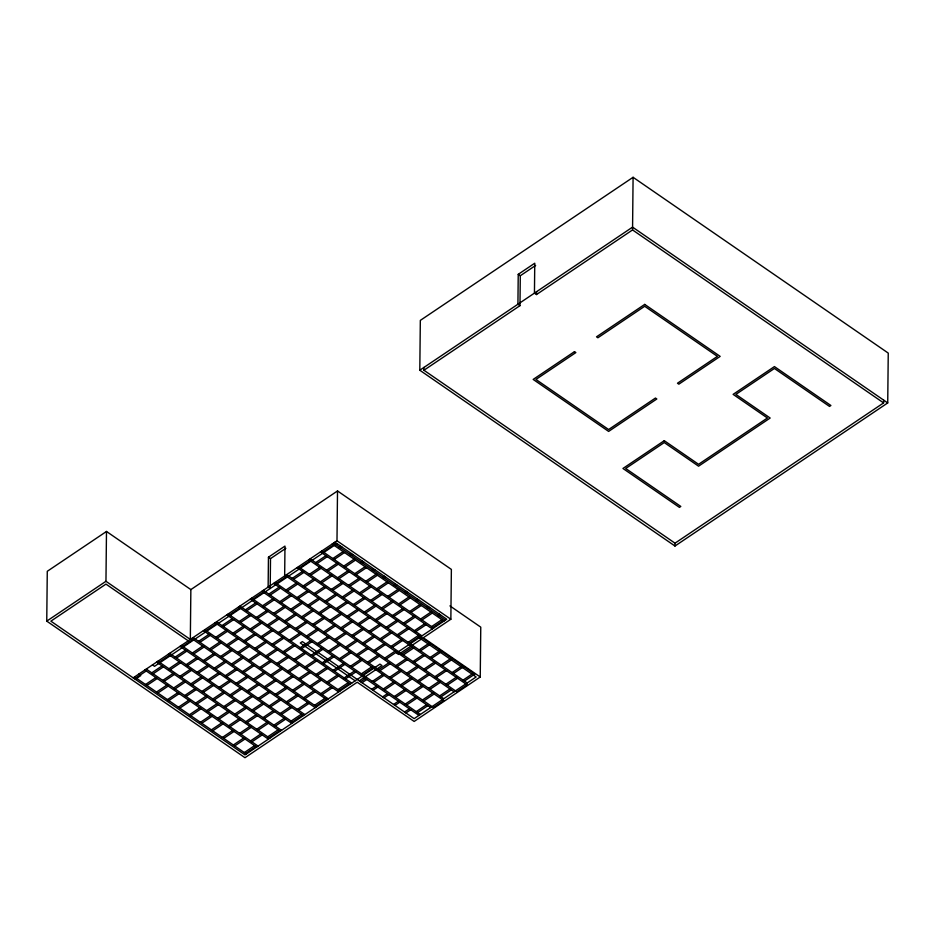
<?xml version="1.0" encoding="UTF-8"?>
<svg xmlns="http://www.w3.org/2000/svg" width="935" height="935" viewBox="0 0 935 935"><rect width="100%" height="100%" fill="white"/><g stroke="black" fill="none" stroke-linecap="round" stroke-linejoin="round"><path stroke-width="1.4" d="M449.934 605.903L480.765 627.151L480.239 676.987L414.147 721.446L357.217 682.223L244.982 757.701L46.75 621.132L47.276 571.297L106.485 531.466L190.857 589.599L190.331 639.435L105.959 581.301L106.485 531.466M286.718 577.409L284.661 575.995L284.976 546.087L268.45 557.202L268.135 587.098L270.192 588.524M270.215 587.098L270.507 558.616L285.853 548.296M133.179 677.863L336.986 540.792L337.512 490.957L451.371 569.403L450.857 619.239L423.31 637.763L480.239 676.987M419.803 370.225L420.329 320.389L633.088 177.299L888.25 353.091L887.724 402.927L674.976 546.028L419.803 370.225L632.563 227.135L887.724 402.927M674.976 546.028L675 543.177L423.929 370.248L423.964 367.408M633.088 177.299L632.551 229.94L536.503 294.537L534.446 293.123L534.762 263.214L518.235 274.329L517.92 304.237L519.977 305.651L423.929 370.248M519.977 305.651L520.292 275.755L535.638 265.435M536.503 294.537L536.538 291.685M674.976 543.212L883.61 402.903L883.633 400.051M46.75 621.132L105.959 581.301M190.857 589.599L337.512 490.957M135.937 677.887L146.257 670.944M159.347 662.144L169.667 655.201M182.757 646.401L193.077 639.447M206.167 630.658L216.488 623.703M229.578 614.903L239.898 607.96M252.988 599.16L263.308 592.217M276.398 583.417L286.718 576.474M299.808 567.674L310.128 560.731M323.218 551.93L333.538 544.976M135.248 679.289L140.753 675.584L138.696 674.158M336.986 543.597L154.52 666.316L152.463 664.902M151.75 672.849L162.082 665.907M175.161 657.106L185.492 650.164M198.571 641.363L208.902 634.409M221.981 625.62L232.312 618.666M245.391 609.865L255.722 602.923M268.801 594.122L279.133 587.18M292.211 578.379L302.543 571.437M315.621 562.636L325.953 555.694M339.031 546.893L340.41 545.97M153.13 673.796L163.45 666.854M176.54 658.053L186.86 651.099M199.95 642.31L210.27 635.356M223.36 626.555L233.68 619.613M246.77 610.812L257.09 603.87M270.18 595.069L280.5 588.127M293.59 579.326L303.91 572.384M317 563.583L327.32 556.629M340.41 547.84L341.789 546.905M145.533 684.502L155.865 677.559M168.943 668.759L179.275 661.816M192.353 653.016L202.685 646.062M215.763 637.273L226.095 630.319M239.173 621.518L249.505 614.576M262.583 605.775L272.915 598.832M285.993 590.032L296.325 583.089M309.403 574.289L319.735 567.346M332.813 558.546L343.145 551.603M146.912 685.448L157.232 678.506M170.322 669.705L180.642 662.751M193.732 653.962L204.052 647.008M217.142 638.208L227.462 631.265M240.552 622.465L250.872 615.522M263.962 606.721L274.282 599.779M287.372 590.978L297.692 584.036M310.782 575.235L321.102 568.293M334.192 559.492L344.512 552.538M162.725 680.411L173.057 673.469M186.135 664.668L196.467 657.726M209.545 648.925L219.877 641.971M232.955 633.182L243.287 626.228M256.365 617.427L266.697 610.485M279.775 601.684L290.107 594.742M303.185 585.941L313.517 578.999M326.595 570.198L336.927 563.256M350.006 554.455L351.385 553.532M164.104 681.358L174.424 674.415M187.514 665.615L197.834 658.661M210.924 649.872L221.244 642.918M234.334 634.117L244.654 627.175M257.744 618.374L268.065 611.432M281.154 602.631L291.475 595.688M304.565 586.888L314.885 579.945M327.975 571.145L338.295 564.191M351.385 555.402L352.764 554.467M156.507 692.064L166.839 685.121M179.917 676.321L190.249 669.378M203.327 660.577L213.659 653.623M226.737 644.834L237.069 637.88M250.148 629.08L260.479 622.137M273.558 613.337L283.889 606.394M296.968 597.594L307.299 590.651M320.378 581.85L330.709 574.908M343.788 566.107L354.12 559.153M157.886 693.01L168.206 686.068M181.297 677.267L191.617 670.313M204.707 661.524L215.027 654.57M228.117 645.769L238.437 638.827M251.527 630.026L261.847 623.084M274.937 614.283L285.257 607.341M298.347 598.54L308.667 591.598M321.757 582.797L332.077 575.855M345.167 567.054L355.487 560.1M173.7 687.973L184.031 681.031M197.11 672.23L207.441 665.276M220.52 656.487L230.852 649.533M243.93 640.732L254.262 633.79M267.34 624.989L277.672 618.047M290.75 609.246L301.082 602.304M314.16 593.503L324.492 586.561M337.57 577.76L347.902 570.817M360.98 562.017L362.359 561.082M175.079 688.92L185.399 681.966M198.489 673.177L208.809 666.223M221.899 657.434L232.219 650.479M245.309 641.679L255.629 634.736M268.719 625.936L279.039 618.993M292.129 610.193L302.449 603.25M315.539 594.45L325.859 587.507M338.949 578.707L349.269 571.752M362.359 562.963L363.738 562.029M167.482 699.625L177.814 692.683M190.892 683.882L201.224 676.94M214.302 668.139L224.634 661.185M237.712 652.396L248.044 645.442M261.122 636.641L271.454 629.699M284.532 620.898L294.864 613.956M307.942 605.155L318.274 598.213M331.352 589.412L341.684 582.47M354.762 573.669L365.094 566.715M168.861 700.572L179.181 693.63M192.271 684.829L202.591 677.875M215.681 669.086L226.001 662.132M239.091 653.331L249.411 646.389M262.501 637.588L272.821 630.646M285.911 621.845L296.231 614.903M309.321 606.102L319.641 599.16M332.731 590.359L343.051 583.405M356.142 574.616L366.462 567.662M184.674 695.535L195.006 688.592M208.084 679.792L218.416 672.838M231.494 664.049L241.826 657.095M254.904 648.294L265.236 641.352M278.314 632.551L288.646 625.608M301.725 616.808L312.056 609.865M325.135 601.065L335.466 594.122M348.545 585.322L358.876 578.368M371.955 569.579L373.334 568.644M186.053 696.481L196.373 689.527M209.463 680.738L219.783 673.784M232.873 664.984L243.194 658.041M256.284 649.241L266.604 642.298M279.694 633.498L290.014 626.555M303.104 617.754L313.424 610.812M326.514 602.011L336.834 595.069M349.924 586.268L360.244 579.314M373.334 570.525L374.713 569.59M178.456 707.187L188.788 700.245M201.867 691.444L212.198 684.49M225.277 675.701L235.608 668.747M248.687 659.946L259.018 653.004M272.097 644.203L282.428 637.261M295.507 628.46L305.839 621.518M318.917 612.717L329.249 605.775M342.327 596.974L352.659 590.032M365.737 581.231L376.069 574.277M179.836 708.134L190.156 701.18M203.246 692.391L213.566 685.437M226.656 676.648L236.976 669.694M250.066 660.893L260.386 653.951M273.476 645.15L283.796 638.208M296.886 629.407L307.206 622.465M320.296 613.664L330.616 606.721M343.706 597.921L354.026 590.967M367.116 582.178L377.436 575.224M195.649 703.097L205.981 696.154M219.059 687.354L229.391 680.399M242.469 671.611L252.801 664.656M265.879 655.856L276.211 648.913M289.289 640.113L299.621 633.17M312.699 624.37L323.031 617.427M336.109 608.627L346.441 601.684M359.519 592.883L369.851 585.929M382.929 577.14L384.308 576.205M197.028 704.043L207.348 697.089M220.438 688.3L230.758 681.346M243.848 672.546L254.168 665.603M267.258 656.802L277.578 649.86M290.668 641.059L300.988 634.117M314.078 625.316L324.398 618.374M337.488 609.573L347.808 602.619M360.898 593.83L371.218 586.876M384.308 578.075L385.688 577.152M189.431 714.749L199.763 707.807M212.841 699.006L223.173 692.052M236.251 683.263L246.583 676.309M259.661 667.508L269.993 660.566M283.071 651.765L293.403 644.823M306.481 636.022L316.813 629.08M329.891 620.279L340.223 613.337M353.301 604.536L363.633 597.582M376.712 588.793L387.043 581.839M190.81 715.696L201.13 708.742M214.22 699.953L224.54 692.999M237.63 684.198L247.95 677.256M261.04 668.455L271.36 661.512M284.45 652.712L294.77 645.769M307.86 636.969L318.18 630.026M331.27 621.226L341.591 614.283M354.681 605.483L365.001 598.529M378.091 589.74L388.411 582.785M206.623 710.658L216.955 703.704M230.033 694.915L240.365 687.961M253.443 679.161L263.775 672.218M276.853 663.418L287.185 656.475M300.264 647.674L310.595 640.732M323.674 631.931L334.005 624.989M347.084 616.188L357.415 609.246M370.494 600.445L380.825 593.491M393.904 584.702L395.283 583.767M208.002 711.605L218.334 704.651M231.412 695.862L241.744 688.908M254.823 680.107L265.154 673.165M278.233 664.364L288.564 657.422M301.643 648.621L311.963 641.679M325.053 632.878L335.373 625.936M348.463 617.135L358.783 610.181M371.873 601.392L382.193 594.438M395.283 585.637L396.662 584.714M200.406 722.311L210.737 715.369M223.816 706.568L234.147 699.614M247.226 690.825L257.557 683.871M270.636 675.07L280.967 668.128M294.046 659.327L304.378 652.385M317.456 643.584L327.788 636.641M340.866 627.841L351.198 620.898M364.276 612.098L374.608 605.144M387.686 596.355L398.018 589.401M201.785 723.258L212.116 716.303M225.195 707.514L235.526 700.56M248.605 691.76L258.937 684.817M272.015 676.017L282.347 669.074M295.425 660.274L305.757 653.331M318.835 644.531L329.167 637.588M342.245 628.788L352.577 621.833M365.655 613.044L375.987 606.09M389.065 597.29L399.385 590.347M217.598 718.22L227.93 711.266M241.008 702.477L251.34 695.523M264.418 686.722L274.75 679.78M287.828 670.979L298.16 664.037M311.238 655.236L321.57 648.294M334.648 639.493L344.98 632.551M358.058 623.75L368.39 616.796M381.468 608.007L391.8 601.053M404.878 592.264L406.257 591.329M218.977 719.167L229.309 712.213M242.387 703.412L252.719 696.47M265.797 687.669L276.129 680.727M289.207 671.926L299.539 664.984M312.617 656.183L322.949 649.241M336.027 640.44L346.359 633.498M359.437 624.697L369.769 617.743M382.847 608.954L393.179 602M406.257 593.199L407.637 592.276M211.38 729.873L221.712 722.919M234.79 714.13L245.122 707.176M258.2 698.387L268.532 691.433M281.61 682.632L291.942 675.689M305.02 666.889L315.352 659.946M328.43 651.146L338.762 644.203M351.841 635.403L362.172 628.46M375.251 619.66L385.582 612.706M398.661 603.917L408.992 596.962M212.759 730.819L223.091 723.865M236.169 715.076L246.501 708.122M259.579 699.322L269.911 692.379M282.989 683.578L293.321 676.636M306.4 667.835L316.731 660.893M329.81 652.092L340.141 645.15M353.22 636.349L363.551 629.395M376.63 620.606L386.961 613.652M400.04 604.851L410.371 597.909M228.584 725.782L238.904 718.828M251.994 710.039L262.314 703.085M275.404 694.284L285.724 687.342M298.803 678.541L309.134 671.599M322.213 662.798L332.544 655.856M345.623 647.055L355.954 640.113M369.033 631.312L379.365 624.358M392.443 615.569L402.775 608.615M415.853 599.814L417.232 598.891M229.952 726.729L240.283 719.775M253.362 710.974L263.693 704.032M276.772 695.231L287.103 688.289M300.182 679.488L310.514 672.546M323.592 663.745L333.924 656.802M347.002 648.002L357.334 641.048M370.412 632.259L380.744 625.305M393.822 616.504L404.154 609.562M417.232 600.761L418.611 599.838M222.366 737.435L232.686 730.48M245.776 721.691L256.096 714.737M269.186 705.937L279.507 698.994M292.597 690.194L302.917 683.251M316.007 674.451L326.327 667.508M339.417 658.707L349.737 651.765M362.827 642.964L373.147 636.022M386.237 627.221L396.557 620.267M409.635 611.478L419.967 604.524M223.734 738.381L234.066 731.427M247.144 722.626L257.476 715.684M270.554 706.883L280.886 699.941M293.964 691.14L304.296 684.198M317.374 675.397L327.706 668.455M340.784 659.654L351.116 652.712M364.194 643.911L374.526 636.957M387.604 628.168L397.936 621.214M411.014 612.413L421.346 605.471M239.559 733.344L249.879 726.39M262.969 717.601L273.289 710.647M286.379 701.846L296.699 694.904M309.789 686.103L320.109 679.161M333.199 670.36L343.519 663.418M356.609 654.617L366.929 647.674M380.019 638.874L390.339 631.92M403.429 623.131L413.749 616.177M426.839 607.376L428.207 606.453M240.926 734.291L251.258 727.337M264.336 718.536L274.668 711.593M287.746 702.793L298.078 695.85M311.156 687.05L321.488 680.107M334.566 671.307L344.898 664.364M357.976 655.564L368.308 648.61M381.386 639.821L391.718 632.866M404.797 624.066L415.128 617.123M428.207 608.323L429.586 607.399M233.341 744.996L243.661 738.042M256.751 729.253L267.071 722.299M280.161 713.499L290.481 706.556M303.571 697.755L313.891 690.813M326.981 682.012L337.301 675.07M350.391 666.269L360.711 659.327M373.801 650.526L384.121 643.572M397.211 634.783L407.531 627.829M420.621 619.028L430.942 612.086M234.708 745.943L245.04 738.989M258.118 730.188L268.45 723.246M281.529 714.445L291.86 707.503M304.939 698.702L315.27 691.76M328.349 682.959L338.68 676.017M351.759 667.216L362.09 660.262M375.169 651.473L385.5 644.519M398.579 635.73L408.911 628.776M421.989 619.975L432.321 613.033M250.533 740.906L260.853 733.952M273.943 725.151L284.263 718.209M297.353 709.408L307.673 702.465M320.763 693.665L331.083 686.722M344.173 677.922L354.494 670.979M367.584 662.179L377.904 655.236M390.994 646.436L401.314 639.482M414.404 630.693L424.724 623.738M437.814 614.938L439.181 614.014M251.901 741.841L262.232 734.898M275.311 726.098L285.642 719.155M298.721 710.355L309.053 703.412M322.131 694.611L332.463 687.669M345.541 678.868L355.873 671.926M368.951 663.125L379.283 656.171M392.361 647.382L402.693 640.428M415.771 631.628L426.103 624.685M439.181 615.885L440.56 614.961M244.315 752.558L254.636 745.604M267.726 736.815L278.046 729.861M291.136 721.06L301.456 714.118M314.546 705.317L324.866 698.375M337.956 689.574L348.276 682.632M361.366 673.831L371.686 666.889M384.776 658.088L395.096 651.134M408.186 642.345L418.506 635.391M431.596 626.59L441.916 619.648M245.683 753.505L256.015 746.551M269.093 737.75L279.425 730.808M292.503 722.007L302.835 715.065M315.913 706.264L326.245 699.322M339.323 690.521L349.655 683.578M362.733 674.778L373.065 667.824M386.143 659.035L396.475 652.081M409.553 643.28L419.885 636.338M432.963 627.537L443.295 620.595M359.274 680.832L382.006 665.556L379.949 664.13L244.993 754.896L50.876 621.156L105.959 584.106L188.262 640.826M421.253 639.154L398.52 654.442L396.463 653.016L446.731 619.215L334.929 542.183M360.653 681.779L365.468 678.541M378.558 669.74L388.878 662.786M401.968 653.997L412.288 647.043M362.02 682.725L366.847 679.476M379.926 670.687L390.257 663.733M403.336 654.944L413.667 647.99M372.34 681.393L382.66 674.451M395.75 665.65L406.07 658.696M419.16 649.907L429.481 642.953M373.708 682.34L384.04 675.386M397.118 666.597L407.45 659.642M420.528 650.842L430.86 643.899M371.627 689.34L376.443 686.103M389.533 677.302L399.853 670.348M412.943 661.559L423.263 654.605M372.995 690.287L377.822 687.038M390.9 678.249L401.232 671.295M414.31 662.494L424.642 655.552M383.315 688.955L393.635 682.001M406.725 673.212L417.045 666.258M430.135 657.457L440.455 650.515M384.682 689.901L395.014 682.947M408.092 674.158L418.424 667.204M431.502 658.404L441.834 651.461M382.602 696.902L387.417 693.665M400.507 684.864L410.827 677.91M423.917 669.121L434.237 662.167M383.969 697.849L388.796 694.6M401.875 685.811L412.206 678.857M425.285 670.056L435.617 663.114M394.289 696.517L404.61 689.562M417.7 680.774L428.02 673.819M441.11 665.019L451.43 658.076M395.657 697.463L405.989 690.509M419.067 681.708L429.399 674.766M442.477 665.965L452.809 659.023M393.577 704.464L398.392 701.215M411.482 692.426L421.802 685.472M434.892 676.683L445.212 669.729M394.944 705.411L399.771 702.162M412.849 693.373L423.181 686.419M436.259 677.618L446.591 670.676M405.264 704.078L415.584 697.124M428.674 688.335L438.994 681.381M452.084 672.581L462.404 665.638M406.632 705.025L416.963 698.071M430.042 689.27L440.373 682.328M453.452 673.527L463.783 666.585M404.551 712.026L409.366 708.777M422.456 699.988L432.776 693.034M445.866 684.233L456.186 677.291M405.919 712.973L410.745 709.723M423.824 700.923L434.156 693.98M447.234 685.18L457.566 678.237M416.239 711.64L426.559 704.686M439.649 695.897L449.969 688.943M463.059 680.142L473.379 673.2M417.606 712.587L427.938 705.633M441.016 696.832L451.348 689.89M464.426 681.089L474.758 674.147L308.76 559.784M632.551 229.94L883.61 402.903M518.235 274.329L520.292 275.755M336.986 540.792L450.857 619.239M333.55 543.106L445.352 620.139M332.17 544.041L443.973 621.062M321.839 550.984L433.653 628.016M320.46 551.907L432.274 628.939M310.139 558.85L421.942 635.882M419.184 637.74L476.125 676.963L414.158 718.641L302.344 641.609L300.287 642.999L355.16 680.809M298.429 566.727L467.173 682.982M297.049 567.65L467.161 684.852L456.841 691.795L286.729 574.604M268.45 557.202L270.507 558.616M285.35 575.528L454.083 691.783M275.019 582.47L443.763 698.726M273.639 583.393L443.751 700.596L433.431 707.55L263.319 590.347M261.94 591.271L430.673 707.526M251.608 598.213L420.353 714.469M250.229 599.148L418.974 715.404M239.909 606.09L351.712 683.123M238.53 607.014L350.333 684.046M228.198 613.968L340.013 690.988M226.819 614.891L338.634 691.923M216.499 621.833L328.302 698.866M215.12 622.757L326.923 699.789M204.788 629.711L316.603 706.743M203.409 630.634L315.224 707.666M193.089 637.577L304.892 714.609M191.71 638.5L303.513 715.532M181.378 645.454L293.193 722.486M179.999 646.377L291.813 723.409M169.679 653.32L281.482 730.352M168.3 654.255L280.103 731.275M157.968 661.197L269.783 738.229M156.589 662.12L268.403 739.153M146.269 669.074L258.072 746.095M144.89 669.998L256.693 747.03M134.558 676.94L246.373 753.972M574.487 351.642L533.172 379.423L608.627 431.409L656.826 398.988L655.447 398.053L608.627 429.539L535.919 379.446L575.855 352.589L574.487 351.642M644.718 304.401L596.518 336.822L597.886 337.769L644.706 306.271L717.414 356.375L677.478 383.233L678.857 384.168L720.16 356.387L644.718 304.401M664.271 440.677L622.955 468.47L679.429 507.378L680.809 506.443L625.702 468.482L664.259 442.547L698.562 466.179L770.159 418.027L735.868 394.395L774.425 368.46L829.52 406.421L830.899 405.498L774.425 366.59L733.122 394.371L767.413 418.003L698.562 464.309L664.271 440.677"/></g></svg>
